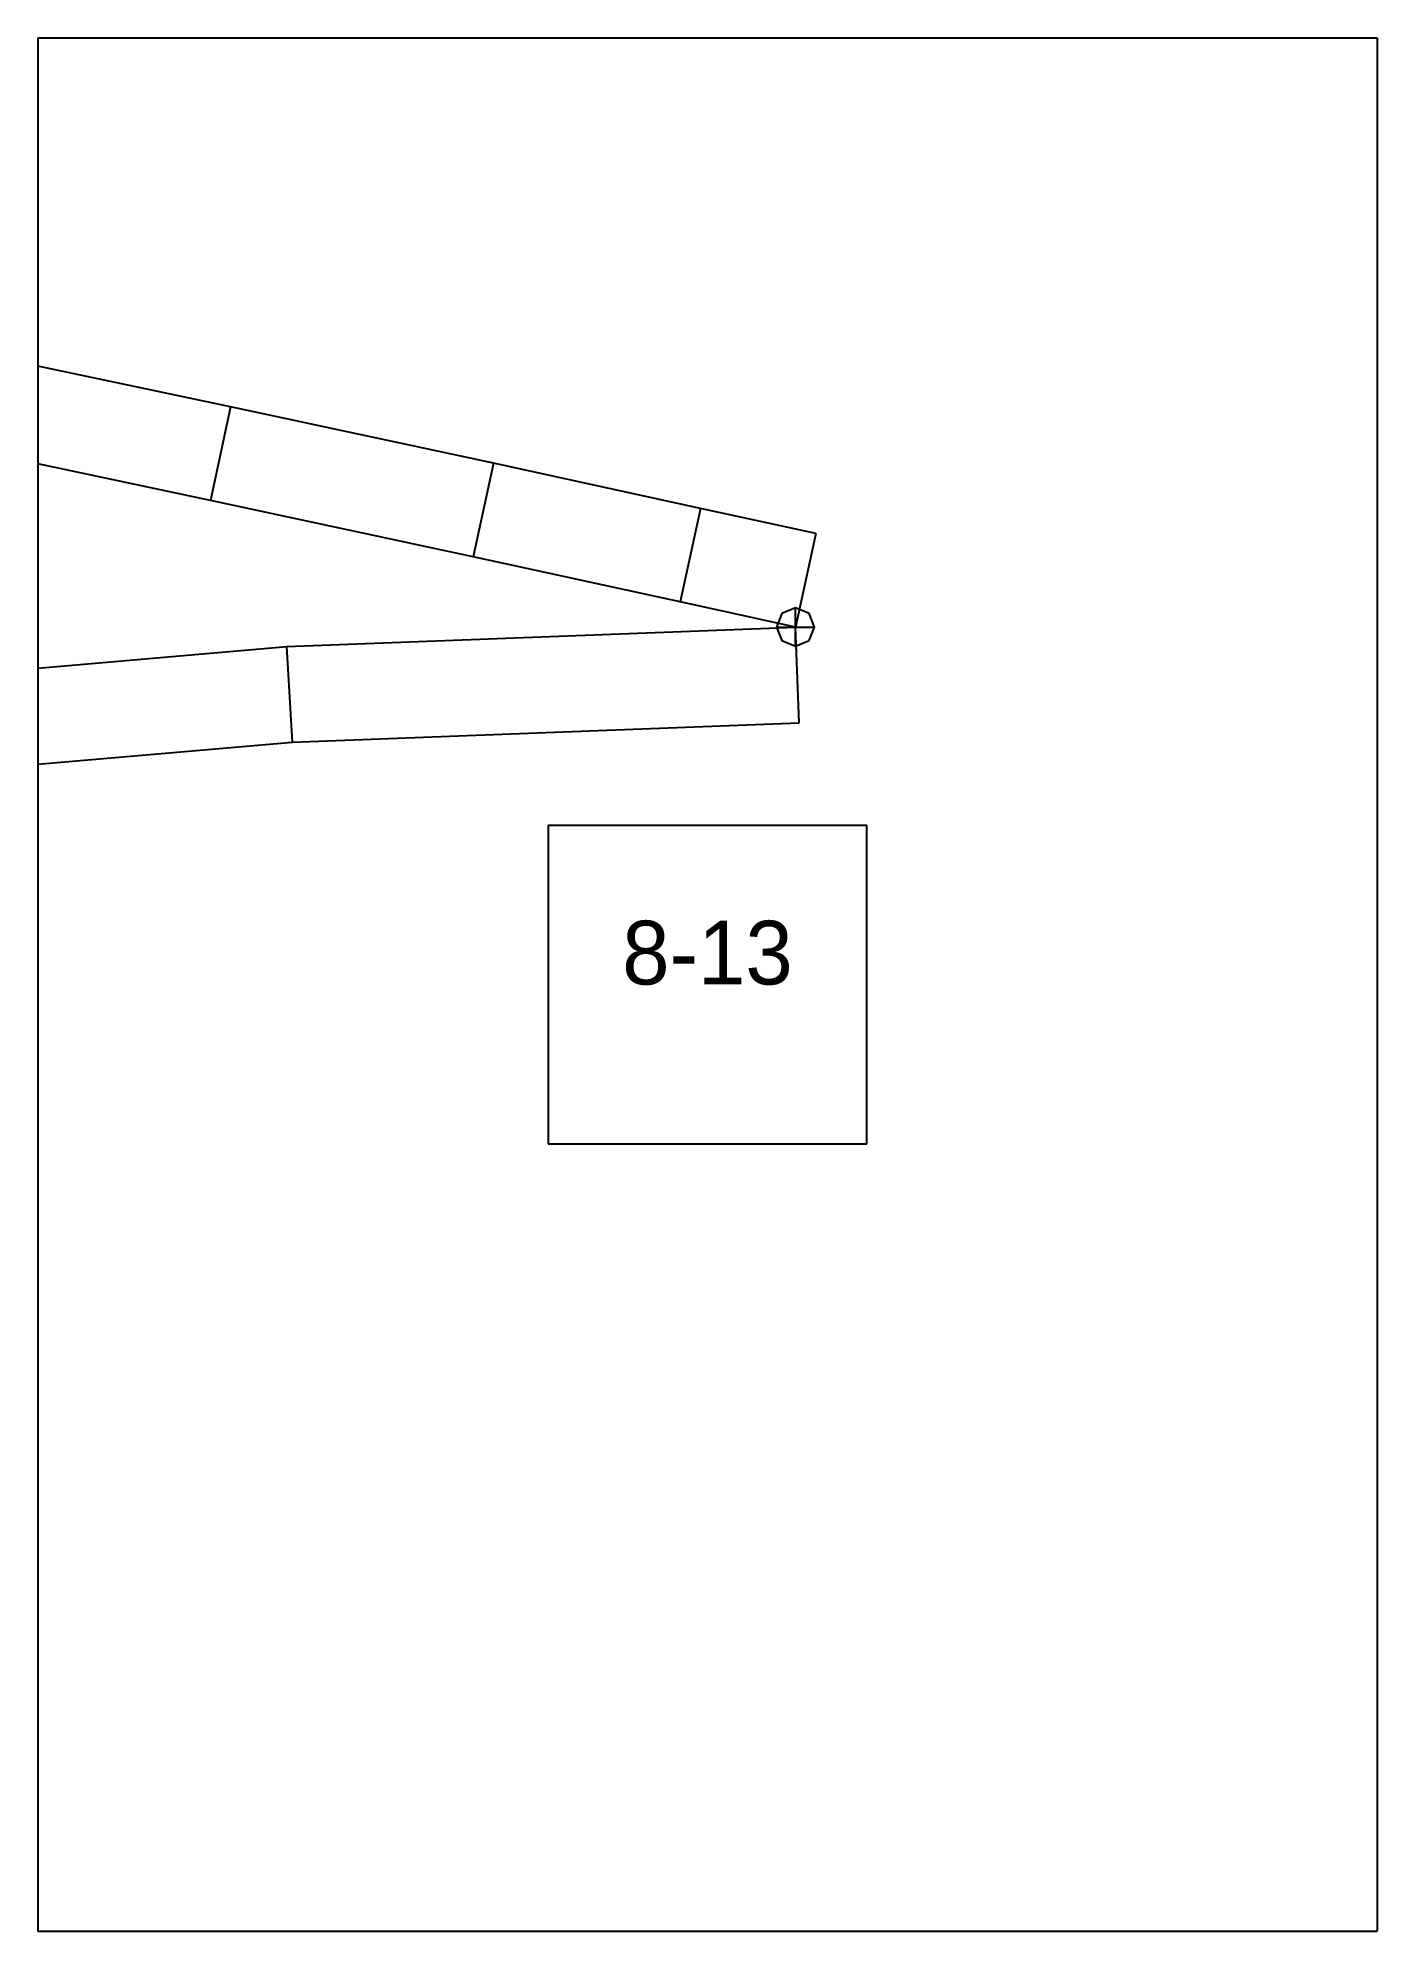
# Paper-space layout 'Plan 8-13' of a CAD drawing. Header units: metres, sheet in millimetres. Extents: x 0 to 210, y 0 to 297.
# The model-space entities are those that its viewports show. They can reach past a viewport. Long polylines and large blocks are cut down to what shows.
import ezdxf
from ezdxf.enums import TextEntityAlignment as Align

# ---------------------------------------------------------------- set-up
doc = ezdxf.new("R2010")
doc.units = ezdxf.units.M
for name, color, linetype in [('default', 7, 'Continuous'), ('TEXTLAYER', 7, 'Continuous'), ('VIEWPORTS', 7, 'Continuous')]:
    doc.layers.add(name, color=color, linetype=linetype)

msp = doc.modelspace()

# ---------------------------------------------------------------- linework, layer by layer
at = {"color": 9}
for p, q in [((2520, -1782), (2520, -2079)), ((2520, -1782), (2520, -2079)), ((2730, -1782), (2730, -2079)), ((2730, -1782), (2730, -2079)), ((2310, -2079), (2520, -2079)), ((2310, -2079), (2520, -2079)), ((2520, -2079), (2730, -2079)), ((2520, -2079), (2520, -2376)), ((2520, -2079), (2730, -2079)), ((2520, -2079), (2520, -2376)), ((2730, -2079), (2940, -2079)), ((2730, -2079), (2730, -2376)), ((2730, -2079), (2940, -2079)), ((2730, -2079), (2730, -2376)), ((2600, -2202.5), (2650, -2202.5)), ((2600, -2202.5), (2600, -2252.5)), ((2650, -2252.5), (2650, -2202.5)), ((2600, -2252.5), (2650, -2252.5)), ((2310, -2376), (2520, -2376)), ((2310, -2376), (2520, -2376)), ((2520, -2376), (2730, -2376)), ((2520, -2376), (2520, -2673)), ((2520, -2376), (2730, -2376)), ((2520, -2376), (2520, -2673)), ((2730, -2376), (2940, -2376)), ((2730, -2376), (2730, -2673)), ((2730, -2376), (2940, -2376)), ((2730, -2376), (2730, -2673))]:
    msp.add_line(p, q, dxfattribs=at)
at = {"layer": 'default', "color": 7, "linetype": 'Continuous'}
for p, q in [((2550.22, -2136.88), (2502.48, -2126.79)), ((2550.22, -2136.88), (2547.09, -2151.55)), ((2591.42, -2145.74), (2550.22, -2136.88)), ((2547.09, -2151.55), (2499.4, -2141.47)), ((2591.42, -2145.74), (2588.24, -2160.4)), ((2623.9, -2152.83), (2591.42, -2145.74)), ((2588.24, -2160.4), (2547.09, -2151.55)), ((2623.9, -2152.83), (2620.7, -2167.49)), ((2642, -2156.77), (2623.9, -2152.83)), ((2642, -2156.77), (2638.8, -2171.43)), ((2620.7, -2167.49), (2588.24, -2160.4)), ((2638.8, -2171.43), (2620.7, -2167.49)), ((2636.68, -2169.31), (2635.8, -2171.43)), ((2638.8, -2168.43), (2636.68, -2169.31)), ((2640.92, -2169.31), (2638.8, -2168.43)), ((2638.8, -2174.43), (2638.8, -2168.43)), ((2641.8, -2171.43), (2640.92, -2169.31)), ((2559.02, -2174.49), (2638.8, -2171.43)), ((2635.8, -2171.43), (2636.68, -2173.55)), ((2635.8, -2171.43), (2641.8, -2171.43)), ((2636.68, -2173.55), (2638.8, -2174.43)), ((2639.37, -2186.43), (2638.8, -2171.43)), ((2638.8, -2174.43), (2640.92, -2173.55)), ((2640.92, -2173.55), (2641.8, -2171.43)), ((2479.47, -2181.36), (2559.02, -2174.49)), ((2559.95, -2189.47), (2559.02, -2174.49)), ((2559.95, -2189.47), (2639.37, -2186.43)), ((2481.12, -2196.28), (2559.95, -2189.47))]:
    msp.add_line(p, q, dxfattribs=at)

# ---------------------------------------------------------------- texts
at = {"layer": 'TEXTLAYER', "color": 1}
msp.add_text('8-13', height=10, dxfattribs=at).set_placement((2625, -2227.5), align=Align.CENTER)

psp = doc.layouts.new('Plan 8-13')

# ---------------------------------------------------------------- viewports
at = {"layer": 'VIEWPORTS'}
psp.add_viewport(center=(105, 148.5), size=(210, 297), view_center_point=(2625, -2227.5), view_height=297, dxfattribs=at)

doc.saveas('drawing.dxf')
